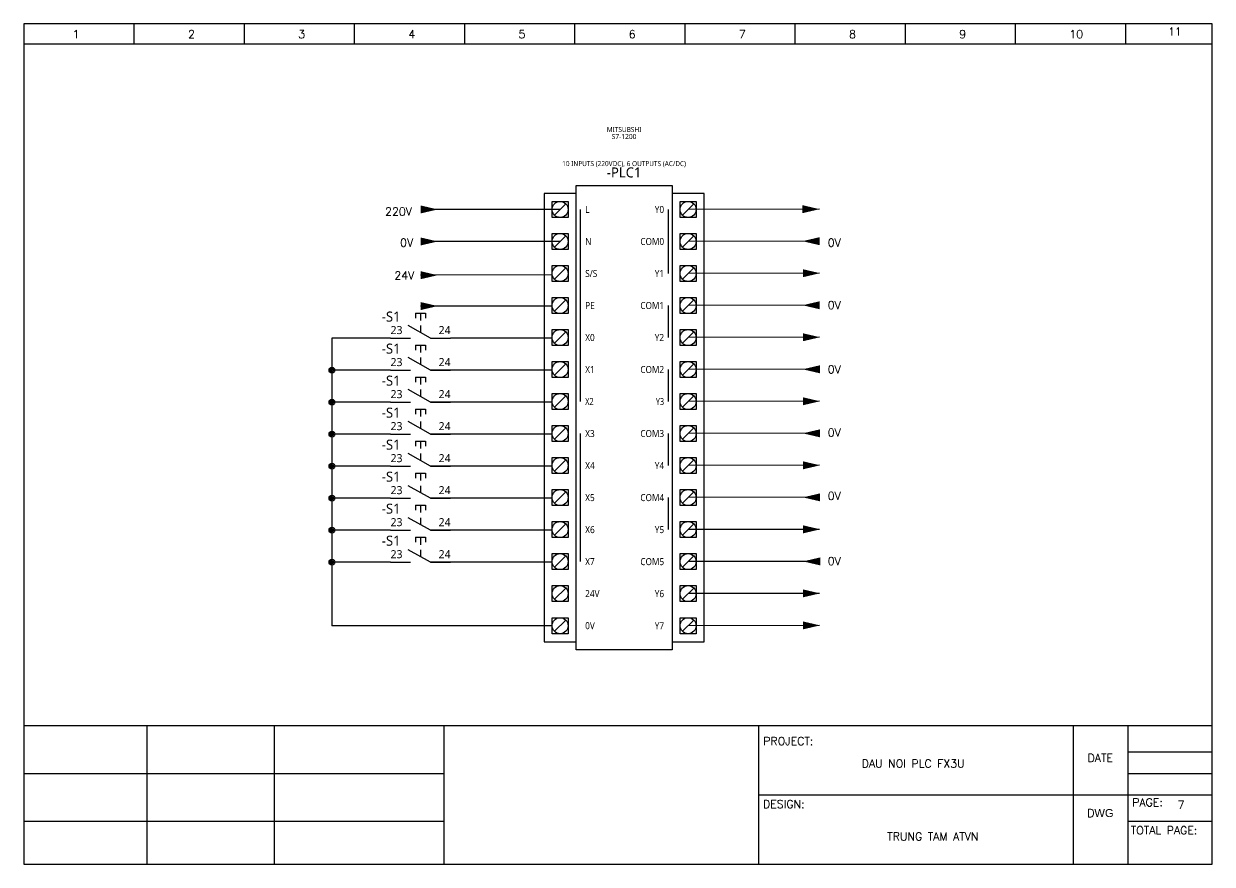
# Model space of a CAD drawing. Header units: millimetres. Extents: x -945625 to 316, y 6 to 533140.
# Drawn here: x -944582.7 to -944285.7, y 532657.9 to 532867.9 of the extents above; entities that cross this region are included whole.
import ezdxf
from ezdxf.enums import TextEntityAlignment as Align

# ---------------------------------------------------------------- set-up
doc = ezdxf.new("R2010")
doc.units = ezdxf.units.MM
doc.header["$LTSCALE"] = 4
doc.linetypes.add('DASHED', pattern=[0.75, 0.5, -0.25])
for name, color, linetype in [('DESC', 1, 'Continuous'), ('MISC', 2, 'Continuous'), ('RED_2.5mm^2', 1, 'Continuous'), ('SYMS', 7, 'Continuous'), ('TAGS', 51, 'Continuous'), ('TERMS', 4, 'Continuous')]:
    doc.layers.add(name, color=color, linetype=linetype)
doc.styles.get("Standard").update_dxf_attribs({"font": 'simplex.shx', "height": 2, "bigfont": '@extfont2.shx'})
doc.styles.add('WD_IEC', font='')
doc.styles.get('WD_IEC').set_extended_font_data('Meiryo UI')

# ---------------------------------------------------------------- blocks, each defined once
blk = doc.blocks.new('KHUNG')
for p, q in [((297, 0), (0, 0)), ((0, 0), (0, -210)), ((27.53, 0), (27.53, -5.12)), ((55.06, 0), (55.06, -5.12)), ((82.6, 0), (82.6, -5.12)), ((110.13, 0), (110.13, -5.12)), ((137.66, 0), (137.66, -5.12)), ((165.19, 0), (165.19, -5.12)), ((192.72, 0), (192.72, -5.12)), ((220.25, 0), (220.25, -5.12)), ((247.79, 0), (247.79, -5.12)), ((275.32, 0), (275.32, -5.12)), ((297, -210), (297, 0)), ((297, -5.12), (0, -5.12)), ((0, -175.34), (297, -175.34)), ((30.72, -175.34), (30.72, -210)), ((62.59, -175.34), (62.59, -210)), ((105.07, -210), (105.07, -175.34)), ((183.7, -210), (183.7, -175.34)), ((262.34, -210), (262.34, -175.34)), ((275.92, -175.34), (275.92, -210)), ((275.92, -181.92), (297, -181.92)), ((0, -187.29), (105.07, -187.29)), ((275.92, -187.29), (297, -187.29)), ((183.7, -192.67), (262.34, -192.67)), ((262.34, -192.67), (279.45, -192.67)), ((279.45, -192.67), (297, -192.67)), ((0, -199.25), (105.07, -199.25)), ((275.92, -199.25), (297, -199.25)), ((0, -210), (297, -210))]:
    blk.add_line(p, q)
at = {"char_height": 2, "attachment_point": 1}
for s, width, insert in [('1', 5.6768, (12.2, -1.59)), ('2', 5.6768, (41.04, -1.59)), ('3', 5.6768, (68.58, -1.59)), ('4', 5.6768, (96.11, -1.59)), ('5', 5.6768, (123.64, -1.59)), ('6', 5.6768, (151.17, -1.59)), ('7', 5.6768, (178.7, -1.59)), ('8', 5.6768, (206.23, -1.59)), ('9', 5.6768, (233.77, -1.59)), ('10', 5.6768, (261.3, -1.59)), ('11', 5.6768, (285.94, -0.94)), ('PROJECT:', 14.1535, (184.8, -178.22)), ('DATE', 11.252, (265.86, -182.45)), ('DESIGN:', 13.7325, (184.75, -193.97)), ('PAGE:', 4.3997, (277.01, -193.54)), ('D{\\fArial|b0|i0|c0|p34;WG}', 9.1082, (265.75, -196.21)), ('TOTAL PAGE:', 23.8477, (276.64, -200.52))]:
    blk.add_mtext_dynamic_manual_height_columns(s, width=width, gutter_width=10, heights=[0], dxfattribs=dict(at, insert=insert))
blk = doc.blocks.new('PLCIO80M1761-L16AWA')
for p, q in [((108, 20), (-4, 20)), ((-4, 20), (-4, 12)), ((-2, 18), (2, 18)), ((-2, 14), (-2, 18)), ((2, 18), (2, 14)), ((6, 18), (10, 18)), ((6, 14), (6, 18)), ((10, 18), (10, 14)), ((14, 18), (18, 18)), ((14, 14), (14, 18)), ((18, 18), (18, 14)), ((22, 18), (26, 18)), ((22, 14), (22, 18)), ((26, 18), (26, 14)), ((30, 18), (34, 18)), ((30, 18), (34, 18)), ((30, 14), (30, 18)), ((30, 14), (30, 18)), ((34, 18), (34, 14)), ((34, 18), (34, 14)), ((38, 18), (42, 18)), ((38, 14), (38, 18)), ((42, 18), (42, 14)), ((46, 18), (50, 18)), ((46, 14), (46, 18)), ((50, 18), (50, 14)), ((54, 18), (58, 18)), ((54, 14), (54, 18)), ((58, 18), (58, 14)), ((62, 18), (66, 18)), ((62, 14), (62, 18)), ((66, 18), (66, 14)), ((70, 18), (74, 18)), ((70, 14), (70, 18)), ((74, 18), (74, 14)), ((78, 18), (82, 18)), ((78, 14), (78, 18)), ((82, 18), (82, 14)), ((86, 18), (90, 18)), ((86, 14), (86, 18)), ((90, 18), (90, 14)), ((94, 18), (98, 18)), ((94, 14), (94, 18)), ((98, 18), (98, 14)), ((102, 18), (106, 18)), ((102, 18), (106, 18)), ((102, 14), (102, 18)), ((102, 14), (102, 18)), ((106, 18), (106, 14)), ((106, 18), (106, 14)), ((108, 12), (108, 20)), ((-1.41, 17.41), (1.41, 14.59)), ((6.59, 17.41), (9.41, 14.59)), ((14.59, 17.41), (17.41, 14.59)), ((22.59, 17.41), (25.41, 14.59)), ((30.59, 17.41), (33.41, 14.59)), ((38.59, 17.41), (41.41, 14.59)), ((46.59, 17.41), (49.41, 14.59)), ((54.59, 17.41), (57.41, 14.59)), ((62.59, 17.41), (65.41, 14.59)), ((70.59, 17.41), (73.41, 14.59)), ((78.59, 17.41), (81.41, 14.59)), ((86.59, 17.41), (89.41, 14.59)), ((94.59, 17.41), (97.41, 14.59)), ((102.59, 17.41), (105.41, 14.59)), ((-6, 12), (110, 12)), ((-6, -12), (-6, 12)), ((2, 14), (-2, 14)), ((10, 14), (6, 14)), ((18, 14), (14, 14)), ((26, 14), (22, 14)), ((34, 14), (30, 14)), ((34, 14), (30, 14)), ((42, 14), (38, 14)), ((50, 14), (46, 14)), ((58, 14), (54, 14)), ((66, 14), (62, 14)), ((74, 14), (70, 14)), ((82, 14), (78, 14)), ((90, 14), (86, 14)), ((98, 14), (94, 14)), ((106, 14), (102, 14)), ((106, 14), (102, 14)), ((110, 12), (110, -12)), ((0, 11), (16, 11)), ((24, 11), (32, 11)), ((40, 11), (48, 11)), ((56, 11), (64, 11)), ((72, 11), (80, 11)), ((0, -11), (48, -11)), ((56, -11), (88, -11)), ((-4, -12), (-6, -12)), ((108, -12), (-4, -12)), ((-4, -12), (-4, -20)), ((-2, -18), (-2, -14)), ((-2, -14), (2, -14)), ((-1.41, -14.59), (1.41, -17.41)), ((2, -14), (2, -18)), ((6, -18), (6, -14)), ((6, -18), (6, -14)), ((6, -14), (10, -14)), ((6, -14), (10, -14)), ((6.59, -14.59), (9.41, -17.41)), ((10, -14), (10, -18)), ((10, -14), (10, -18)), ((14, -18), (14, -14)), ((14, -18), (14, -14)), ((14, -14), (18, -14)), ((14, -14), (18, -14)), ((14.59, -14.59), (17.41, -17.41)), ((18, -14), (18, -18)), ((18, -14), (18, -18)), ((22, -18), (22, -14)), ((22, -18), (22, -14)), ((22, -14), (26, -14)), ((22, -14), (26, -14)), ((22.59, -14.59), (25.41, -17.41)), ((26, -14), (26, -18)), ((26, -14), (26, -18)), ((30, -18), (30, -14)), ((30, -18), (30, -14)), ((30, -14), (34, -14)), ((30, -14), (34, -14)), ((30.59, -14.59), (33.41, -17.41)), ((34, -14), (34, -18)), ((34, -14), (34, -18)), ((38, -18), (38, -14)), ((38, -18), (38, -14)), ((38, -14), (42, -14)), ((38, -14), (42, -14)), ((38.59, -14.59), (41.41, -17.41)), ((42, -14), (42, -18)), ((42, -14), (42, -18)), ((46, -18), (46, -14)), ((46, -18), (46, -14)), ((46, -14), (50, -14)), ((46, -14), (50, -14)), ((46.59, -14.59), (49.41, -17.41)), ((50, -14), (50, -18)), ((50, -14), (50, -18)), ((54, -18), (54, -14)), ((54, -18), (54, -14)), ((54, -14), (58, -14)), ((54, -14), (58, -14)), ((54.59, -14.59), (57.41, -17.41)), ((58, -14), (58, -18)), ((58, -14), (58, -18)), ((62, -18), (62, -14)), ((62, -18), (62, -14)), ((62, -14), (66, -14)), ((62, -14), (66, -14)), ((62.59, -14.59), (65.41, -17.41)), ((66, -14), (66, -18)), ((66, -14), (66, -18)), ((70, -18), (70, -14)), ((70, -18), (70, -14)), ((70, -14), (74, -14)), ((70, -14), (74, -14)), ((70.59, -14.59), (73.41, -17.41)), ((74, -14), (74, -18)), ((74, -14), (74, -18)), ((78, -18), (78, -14)), ((78, -18), (78, -14)), ((78, -14), (82, -14)), ((78, -14), (82, -14)), ((78.59, -14.59), (81.41, -17.41)), ((82, -14), (82, -18)), ((82, -14), (82, -18)), ((86, -18), (86, -14)), ((86, -18), (86, -14)), ((86, -14), (90, -14)), ((86, -14), (90, -14)), ((86.59, -14.59), (89.41, -17.41)), ((90, -14), (90, -18)), ((90, -14), (90, -18)), ((94, -18), (94, -14)), ((94, -18), (94, -14)), ((94, -14), (98, -14)), ((94, -14), (98, -14)), ((94.59, -14.59), (97.41, -17.41)), ((98, -14), (98, -18)), ((98, -14), (98, -18)), ((102, -18), (102, -14)), ((102, -18), (102, -14)), ((102, -14), (106, -14)), ((102, -14), (106, -14)), ((102.59, -14.59), (105.41, -17.41)), ((106, -14), (106, -18)), ((106, -14), (106, -18)), ((108, -20), (108, -12)), ((110, -12), (108, -12)), ((-4, -20), (108, -20)), ((2, -18), (-2, -18)), ((10, -18), (6, -18)), ((10, -18), (6, -18)), ((18, -18), (14, -18)), ((18, -18), (14, -18)), ((26, -18), (22, -18)), ((26, -18), (22, -18)), ((34, -18), (30, -18)), ((34, -18), (30, -18)), ((42, -18), (38, -18)), ((42, -18), (38, -18)), ((50, -18), (46, -18)), ((50, -18), (46, -18)), ((58, -18), (54, -18)), ((58, -18), (54, -18)), ((66, -18), (62, -18)), ((66, -18), (62, -18)), ((74, -18), (70, -18)), ((74, -18), (70, -18)), ((82, -18), (78, -18)), ((82, -18), (78, -18)), ((90, -18), (86, -18)), ((90, -18), (86, -18)), ((98, -18), (94, -18)), ((98, -18), (94, -18)), ((106, -18), (102, -18)), ((106, -18), (102, -18))]:
    blk.add_line(p, q)
for centre in [(0, 16), (8, 16), (16, 16), (24, 16), (32, 16), (40, 16), (48, 16), (56, 16), (64, 16), (72, 16), (80, 16), (88, 16), (96, 16), (104, 16), (0, -16), (8, -16), (16, -16), (24, -16), (32, -16), (40, -16), (48, -16), (56, -16), (64, -16), (72, -16), (80, -16), (88, -16), (96, -16), (104, -16)]:
    blk.add_circle(centre, 2)
at = {"style": 'WD_IEC'}
for tag, p, height, width in [('DESCA15', (-0.75, 31.96), 2, 0.9), ('DESCB15', (2.75, 31.96), 2, 0.9), ('DESCA16', (7.25, 31.96), 2, 0.9), ('DESCB16', (10.75, 31.96), 2, 0.9), ('DESCA18', (23.25, 31.96), 2, 0.9), ('DESCB18', (26.75, 31.96), 2, 0.9), ('DESCA20', (39.25, 31.96), 2, 0.9), ('DESCB20', (42.75, 31.96), 2, 0.9), ('DESCA22', (55.25, 31.96), 2, 0.9), ('DESCB22', (58.75, 31.96), 2, 0.9), ('DESCA24', (71.25, 31.96), 2, 0.9), ('DESCB24', (74.75, 31.96), 2, 0.9), ('WDTAGALT', (-25, -6), 2.5, 0.8)]:
    blk.add_attdef(tag, p, '', height=height, rotation=90, dxfattribs=dict(at, width=width))
at = {"style": 'WD_IEC', "width": 0.9}
for tag, p in [('TERM15', (1, 18.62)), ('TERM16', (9, 18.62)), ('TERM17', (17, 18.62)), ('TERM18', (25, 18.62)), ('TERM19', (33, 18.62)), ('TERM20', (41, 18.62)), ('TERM21', (49, 18.62)), ('TERM22', (57, 18.62)), ('TERM23', (65, 18.62)), ('TERM24', (73, 18.62)), ('TERM25', (81, 18.62)), ('TERM26', (89, 18.62)), ('TERM27', (97, 18.62)), ('TERM28', (105, 18.62))]:
    blk.add_attdef(tag, text='', height=2, rotation=90, dxfattribs=at).set_placement(p, align=Align.TOP_LEFT)
at = {"style": 'WD_IEC', "flags": 1}
for tag, p in [('X2TERM15', (0, 18)), ('X2TERM16', (8, 18)), ('X2TERM17', (16, 18)), ('X2TERM18', (24, 18)), ('X2TERM19', (32, 18)), ('X2TERM20', (40, 18)), ('X2TERM21', (48, 18)), ('X2TERM22', (56, 18)), ('X2TERM23', (64, 18)), ('X2TERM24', (72, 18)), ('X2TERM25', (80, 18)), ('X2TERM26', (88, 18)), ('X2TERM27', (96, 18)), ('X2TERM28', (104, 18)), ('X8TERM01', (0, -18)), ('X8TERM02', (8, -18)), ('X8TERM03', (16, -18)), ('X8TERM04', (24, -18)), ('X8TERM05', (32, -18)), ('X8TERM06', (40, -18)), ('X8TERM07', (48, -18)), ('X8TERM08', (56, -18)), ('X8TERM09', (64, -18)), ('X8TERM10', (72, -18)), ('X8TERM11', (80, -18)), ('X8TERM12', (88, -18)), ('X8TERM13', (96, -18)), ('X8TERM14', (104, -18))]:
    blk.add_attdef(tag, p, '', height=0.25, rotation=90, dxfattribs=at)
at = {"style": 'WD_IEC'}
for tag, width, p in [('TAGA15', 0.9, (0, 10)), ('TAGA16', 0.9, (8, 10)), ('TERMDESC17', 0.9, (16, 10)), ('TAGA18', 0.9, (24, 10)), ('TERMDESC19', 0.9, (32, 10)), ('TAGA20', 0.9, (40, 10)), ('TERMDESC21', 0.8, (48, 10)), ('TAGA22', 0.9, (56, 10)), ('TERMDESC23', 0.9, (64, 10)), ('TAGA24', 0.9, (72, 10)), ('TERMDESC25', 0.9, (80, 10)), ('TERMDESC26', 0.9, (88, 10)), ('TERMDESC27', 0.9, (96, 10)), ('TERMDESC28', 0.9, (104, 10))]:
    blk.add_attdef(tag, text='', height=1.75, rotation=90, dxfattribs=dict(at, width=width)).set_placement(p, align=Align.MIDDLE_RIGHT)
at = {"linetype": 'Continuous', "style": 'WD_IEC', "flags": 9}
for tag, p in [('ASSYCODE', (-19.5, 3.68)), ('FAMILY', (-19.11, 3.69))]:
    blk.add_attdef(tag, text='', height=0.16, rotation=90, dxfattribs=at).set_placement(p, align=Align.CENTER)
at = {"style": 'WD_IEC'}
for tag, height, p in [('LINE2', 1.75, (-12.86, 0)), ('TAG1', 2.5, (-8, 0)), ('LINE1', 1.75, (-15.36, 0))]:
    blk.add_attdef(tag, text='', height=height, rotation=90, dxfattribs=at).set_placement(p, align=Align.CENTER)
for tag, width, p in [('TERMDESC12', 0.9, (88, -9.72)), ('TERMDESC13', 0.9, (96, -9.72)), ('TERMDESC14', 0.9, (104, -9.72)), ('TERMDESC07', 0.8, (48, -9.72)), ('TAGA01', 0.9, (0, -9.72)), ('TAGA02', 0.9, (8, -9.72)), ('TAGA03', 0.9, (16, -9.72)), ('TAGA04', 0.9, (24, -9.72)), ('TAGA05', 0.9, (32, -9.72)), ('TAGA06', 0.9, (40, -9.72)), ('TAGA08', 0.9, (56, -9.72)), ('TAGA09', 0.9, (64, -9.72)), ('TAGA10', 0.9, (72, -9.72)), ('TAGA11', 0.9, (80, -9.72))]:
    blk.add_attdef(tag, text='', height=1.75, rotation=90, dxfattribs=dict(at, width=width)).set_placement(p, align=Align.MIDDLE_LEFT)
for tag, height, width, p in [('INST', 2.5, 0.8, (-28.08, 0)), ('LOC', 2.5, 0.8, (-21.36, 0)), ('MFG', 1.25, 0.8, (-19.36, 0)), ('CAT', 1.25, 0.9, (-17.61, 0)), ('DESC', 1.25, 0.8, (-10.83, 0))]:
    blk.add_attdef(tag, text='', height=height, rotation=90, dxfattribs=dict(at, width=width)).set_placement(p, align=Align.CENTER)
at = {"style": 'WD_IEC', "width": 0.9}
for tag, p in [('TERM01', (1, -18.46)), ('TERM02', (9, -18.52)), ('TERM03', (17, -18.52)), ('TERM04', (25, -18.52)), ('TERM05', (33, -18.52)), ('TERM06', (41, -18.52)), ('TERM07', (49, -18.52)), ('TERM08', (57, -18.52)), ('TERM09', (65, -18.52)), ('TERM10', (73, -18.52)), ('TERM11', (81, -18.52)), ('TERM12', (89, -18.52)), ('TERM13', (97, -18.52)), ('TERM14', (105, -18.52))]:
    blk.add_attdef(tag, text='', height=2, rotation=90, dxfattribs=at).set_placement(p, align=Align.TOP_RIGHT)
for tag, p in [('DESCA01', (-0.75, -32.04)), ('DESCB01', (2.75, -32.04)), ('DESCA02', (7.25, -32.04)), ('DESCB02', (10.75, -32.04)), ('DESCA03', (15.25, -32.04)), ('DESCB03', (18.75, -32.04)), ('DESCA04', (23.25, -32.04)), ('DESCB04', (26.75, -32.04)), ('DESCA05', (31.25, -32.04)), ('DESCB05', (34.75, -32.04)), ('DESCA06', (39.25, -32.04)), ('DESCB06', (42.75, -32.04)), ('DESCA08', (55.25, -32.04)), ('DESCB08', (58.75, -32.04)), ('DESCA09', (63.25, -32.04)), ('DESCB09', (66.75, -32.04)), ('DESCA10', (71.25, -32.04)), ('DESCB10', (74.75, -32.04)), ('DESCA11', (79.25, -32.04)), ('DESCB11', (82.75, -32.04))]:
    blk.add_attdef(tag, text='', height=2, rotation=90, dxfattribs=at).set_placement(p, align=Align.RIGHT)
blk = doc.blocks.new('HPB11')
for p, q in [((-1.25, 6.25), (1.25, 6.25)), ((-1.25, 6.25), (-1.25, 5)), ((0, 6.25), (0, 4.38)), ((1.25, 6.25), (1.25, 5)), ((2.5, 0), (-3.12, 3.12)), ((0, 3.12), (0, 1.39)), ((-7.5, 0), (-2.5, 0)), ((2.5, 0), (7.5, 0))]:
    blk.add_line(p, q)
at = {"style": 'WD_IEC'}
for tag, p in [('INST', (-5, 10.12)), ('LOC', (-5, 7.12)), ('TAG1', (-5, 4.12)), ('DESC1', (-5, -10.5)), ('DESC2', (-5, -13.5)), ('DESC3', (-5, -16.5))]:
    blk.add_attdef(tag, text='', height=2.5, dxfattribs=at).set_placement(p, align=Align.RIGHT)
for tag, p, height, flags in [('MFG', (4.92, 12.12), 1.5, 9), ('CAT', (4.92, 9.62), 1.5, 9), ('TERM01', (-7.5, 1), 2, 8), ('X4TERM01', (-7.5, 0), 0.32, 1), ('X8LINK', (0, 0), 0.32, 1), ('X1TERM02', (7.5, 0), 0.32, 1), ('ASSYCODE', (3.5, -2.75), 1, 1), ('CATDESC', (3.5, -5.75), 1, 1), ('FAMILY', (3.5, -4.25), 1, 1), ('CONTACT', (3.5, -7.5), 1, 1), ('COMMON', (4.75, -8.75), 1, 1)]:
    blk.add_attdef(tag, p, '', height=height, dxfattribs=dict(at, flags=flags))
at = {"style": 'WD_IEC', "flags": 8}
blk.add_attdef('TERM02', text='', height=2, dxfattribs=at).set_placement((7.5, 1), align=Align.RIGHT)
at = {"lineweight": 15, "style": 'WD_IEC'}
blk.add_attdef('XREF', text='', height=2.5, dxfattribs=at).set_placement((-5, -7.5), align=Align.RIGHT)
blk = doc.blocks.new('WDDOT')
for radius in [0.72, 0.449, 0.223]:
    blk.add_circle((0, 0), radius)

msp = doc.modelspace()

# ---------------------------------------------------------------- linework, layer by layer
for points in [[(-944483.49, 532821.5, 2, 0, 0), (-944479.21, 532821.5, 0, 0, 0)], [(-944388.06, 532821.57, 2, 0, 0), (-944383.79, 532821.57, 0, 0, 0)], [(-944483.49, 532813.5, 2, 0, 0), (-944479.21, 532813.5, 0, 0, 0)], [(-944383.77, 532813.57, 2, 0, 0), (-944388.05, 532813.57, 0, 0, 0)], [(-944387.96, 532805.57, 2, 0, 0), (-944383.69, 532805.57, 0, 0, 0)], [(-944483.49, 532805.07, 2, 0, 0), (-944479.21, 532805.07, 0, 0, 0)], [(-944483.49, 532797.36, 2, 0, 0), (-944479.21, 532797.36, 0, 0, 0)], [(-944383.74, 532797.56, 2, 0, 0), (-944388.01, 532797.56, 0, 0, 0)], [(-944387.96, 532789.57, 2, 0, 0), (-944383.69, 532789.57, 0, 0, 0)], [(-944383.71, 532781.56, 2, 0, 0), (-944387.98, 532781.56, 0, 0, 0)], [(-944387.96, 532773.57, 2, 0, 0), (-944383.69, 532773.57, 0, 0, 0)], [(-944383.67, 532765.56, 2, 0, 0), (-944387.94, 532765.56, 0, 0, 0)], [(-944387.93, 532757.57, 2, 0, 0), (-944383.66, 532757.57, 0, 0, 0)], [(-944383.64, 532749.56, 2, 0, 0), (-944387.91, 532749.56, 0, 0, 0)], [(-944387.89, 532741.57, 2, 0, 0), (-944383.62, 532741.57, 0, 0, 0)], [(-944383.6, 532733.56, 2, 0, 0), (-944387.88, 532733.56, 0, 0, 0)], [(-944387.96, 532725.57, 2, 0, 0), (-944383.69, 532725.57, 0, 0, 0)], [(-944387.96, 532717.57, 2, 0, 0), (-944383.69, 532717.57, 0, 0, 0)]]:
    msp.add_lwpolyline(points, format="xyseb")
at = {"layer": 'RED_2.5mm^2'}
for p, q in [((-944448.63, 532821.5), (-944482.98, 532821.5)), ((-944383.77, 532821.57), (-944416.63, 532821.5)), ((-944448.63, 532813.5), (-944482.34, 532813.5)), ((-944383.77, 532813.57), (-944416.63, 532813.5)), ((-944450.63, 532805.14), (-944483.49, 532805.07)), ((-944383.77, 532805.57), (-944416.63, 532805.5)), ((-944450.63, 532797.36), (-944483.49, 532797.36)), ((-944383.77, 532797.57), (-944416.63, 532797.5)), ((-944490.99, 532789.36), (-944505.65, 532789.36)), ((-944505.65, 532789.36), (-944505.65, 532717.5)), ((-944450.63, 532789.36), (-944475.99, 532789.36)), ((-944383.77, 532789.57), (-944416.63, 532789.5)), ((-944490.99, 532781.36), (-944505.65, 532781.36)), ((-944450.63, 532781.36), (-944480.99, 532781.36)), ((-944383.77, 532781.57), (-944416.63, 532781.5)), ((-944383.77, 532773.57), (-944416.63, 532773.5)), ((-944490.99, 532773.36), (-944505.65, 532773.36)), ((-944450.63, 532773.36), (-944480.99, 532773.36)), ((-944490.99, 532765.36), (-944505.65, 532765.36)), ((-944450.63, 532765.36), (-944480.99, 532765.36)), ((-944383.77, 532765.57), (-944416.63, 532765.5)), ((-944490.99, 532757.36), (-944505.65, 532757.36)), ((-944450.63, 532757.36), (-944480.99, 532757.36)), ((-944383.77, 532757.57), (-944416.63, 532757.5)), ((-944490.99, 532749.36), (-944505.65, 532749.36)), ((-944450.63, 532749.36), (-944480.99, 532749.36)), ((-944383.77, 532749.57), (-944416.63, 532749.5)), ((-944490.99, 532741.36), (-944505.65, 532741.36)), ((-944450.63, 532741.36), (-944480.99, 532741.36)), ((-944383.77, 532741.57), (-944416.63, 532741.5)), ((-944490.99, 532733.36), (-944505.65, 532733.36)), ((-944450.63, 532733.36), (-944480.99, 532733.36)), ((-944383.77, 532733.57), (-944416.63, 532733.5)), ((-944383.77, 532725.57), (-944416.63, 532725.5)), ((-944450.63, 532717.5), (-944505.65, 532717.5)), ((-944383.77, 532717.57), (-944416.63, 532717.5))]:
    msp.add_line(p, q, dxfattribs=at)

# ---------------------------------------------------------------- block references
at = {"linetype": 'DASHED', "ltscale": 0.5}
msp.add_blockref('KHUNG', (-944582.65, 532867.89), dxfattribs=at)
at = {"layer": 'RED_2.5mm^2'}
for p in [(-944505.65, 532781.36), (-944505.65, 532773.36), (-944505.65, 532765.36), (-944505.65, 532757.36), (-944505.65, 532749.36), (-944505.65, 532741.36), (-944505.65, 532733.36)]:
    msp.add_blockref('WDDOT', p, dxfattribs=at)
at = {"layer": 'SYMS'}
ref = msp.add_blockref('PLCIO80M1761-L16AWA', (-944432.63, 532821.5), dxfattribs=dict(at, rotation=270))
ref.add_attrib('MFG', 'MITSUBSHI', dxfattribs={"layer": 'MISC', "height": 1.25, "style": 'WD_IEC', "width": 0.8}).set_placement((-944432.63, 532840.85), align=Align.CENTER)
ref.add_attrib('CAT', 'S7-1200', dxfattribs={"layer": 'MISC', "height": 1.25, "style": 'WD_IEC', "width": 0.9}).set_placement((-944432.63, 532839.1), align=Align.CENTER)
ref.add_attrib('DESC', '10 INPUTS (220VDC), 6 OUTPUTS (AC/DC)', dxfattribs={"layer": 'DESC', "height": 1.25, "style": 'WD_IEC', "width": 0.8}).set_placement((-944432.63, 532832.33), align=Align.CENTER)
ref.add_attrib('TAG1', '-PLC1', dxfattribs={"layer": 'TAGS', "height": 2.5, "style": 'WD_IEC'}).set_placement((-944432.63, 532829.5), align=Align.CENTER)
ref.add_attrib('TAGA15', 'Y0', dxfattribs={"layer": 'TERMS', "height": 1.75, "style": 'WD_IEC', "width": 0.9}).set_placement((-944422.63, 532821.5), align=Align.MIDDLE_RIGHT)
ref.add_attrib('TAGA16', 'COM0', dxfattribs={"layer": 'TAGS', "height": 1.75, "style": 'WD_IEC', "width": 0.9}).set_placement((-944422.63, 532813.5), align=Align.MIDDLE_RIGHT)
ref.add_attrib('TAGA01', 'L', dxfattribs={"layer": 'TAGS', "height": 1.75, "style": 'WD_IEC', "width": 0.9}).set_placement((-944442.35, 532821.5), align=Align.MIDDLE_LEFT)
ref.add_attrib('TAGA02', 'N', dxfattribs={"layer": 'TAGS', "height": 1.75, "style": 'WD_IEC', "width": 0.9}).set_placement((-944442.35, 532813.5), align=Align.MIDDLE_LEFT)
ref.add_attrib('TERMDESC17', 'Y1', dxfattribs={"layer": 'TERMS', "height": 1.75, "style": 'WD_IEC', "width": 0.9}).set_placement((-944422.63, 532805.5), align=Align.MIDDLE_RIGHT)
ref.add_attrib('TAGA18', 'COM1', dxfattribs={"layer": 'TAGS', "height": 1.75, "style": 'WD_IEC', "width": 0.9}).set_placement((-944422.63, 532797.5), align=Align.MIDDLE_RIGHT)
ref.add_attrib('TAGA03', 'S/S', dxfattribs={"layer": 'TAGS', "height": 1.75, "style": 'WD_IEC', "width": 0.9}).set_placement((-944442.35, 532805.5), align=Align.MIDDLE_LEFT)
ref.add_attrib('TAGA04', 'PE', dxfattribs={"layer": 'TAGS', "height": 1.75, "style": 'WD_IEC', "width": 0.9}).set_placement((-944442.35, 532797.5), align=Align.MIDDLE_LEFT)
ref.add_attrib('TERMDESC19', 'Y2', dxfattribs={"layer": 'TERMS', "height": 1.75, "style": 'WD_IEC', "width": 0.9}).set_placement((-944422.63, 532789.5), align=Align.MIDDLE_RIGHT)
ref.add_attrib('TAGA20', 'COM2', dxfattribs={"layer": 'TAGS', "height": 1.75, "style": 'WD_IEC', "width": 0.9}).set_placement((-944422.63, 532781.5), align=Align.MIDDLE_RIGHT)
ref.add_attrib('TAGA05', 'X0', dxfattribs={"layer": 'TAGS', "height": 1.75, "style": 'WD_IEC', "width": 0.9}).set_placement((-944442.35, 532789.5), align=Align.MIDDLE_LEFT)
ref.add_attrib('TAGA06', 'X1', dxfattribs={"layer": 'TAGS', "height": 1.75, "style": 'WD_IEC', "width": 0.9}).set_placement((-944442.35, 532781.5), align=Align.MIDDLE_LEFT)
ref.add_attrib('TERMDESC21', 'Y3', dxfattribs={"layer": 'TERMS', "height": 1.75, "style": 'WD_IEC', "width": 0.8}).set_placement((-944422.63, 532773.5), align=Align.MIDDLE_RIGHT)
ref.add_attrib('TAGA22', 'COM3', dxfattribs={"layer": 'TAGS', "height": 1.75, "style": 'WD_IEC', "width": 0.9}).set_placement((-944422.63, 532765.5), align=Align.MIDDLE_RIGHT)
ref.add_attrib('TERMDESC07', 'X2', dxfattribs={"layer": 'TAGS', "height": 1.75, "style": 'WD_IEC', "width": 0.8}).set_placement((-944442.35, 532773.5), align=Align.MIDDLE_LEFT)
ref.add_attrib('TAGA08', 'X3', dxfattribs={"layer": 'TAGS', "height": 1.75, "style": 'WD_IEC', "width": 0.9}).set_placement((-944442.35, 532765.5), align=Align.MIDDLE_LEFT)
ref.add_attrib('TERMDESC23', 'Y4', dxfattribs={"layer": 'TERMS', "height": 1.75, "style": 'WD_IEC', "width": 0.9}).set_placement((-944422.63, 532757.5), align=Align.MIDDLE_RIGHT)
ref.add_attrib('TAGA24', 'COM4', dxfattribs={"layer": 'TAGS', "height": 1.75, "style": 'WD_IEC', "width": 0.9}).set_placement((-944422.63, 532749.5), align=Align.MIDDLE_RIGHT)
ref.add_attrib('TAGA09', 'X4', dxfattribs={"layer": 'TAGS', "height": 1.75, "style": 'WD_IEC', "width": 0.9}).set_placement((-944442.35, 532757.5), align=Align.MIDDLE_LEFT)
ref.add_attrib('TAGA10', 'X5', dxfattribs={"layer": 'TAGS', "height": 1.75, "style": 'WD_IEC', "width": 0.9}).set_placement((-944442.35, 532749.5), align=Align.MIDDLE_LEFT)
ref.add_attrib('TERMDESC25', 'Y5', dxfattribs={"layer": 'TERMS', "height": 1.75, "style": 'WD_IEC', "width": 0.9}).set_placement((-944422.63, 532741.5), align=Align.MIDDLE_RIGHT)
ref.add_attrib('TERMDESC26', 'COM5', dxfattribs={"layer": 'TAGS', "height": 1.75, "style": 'WD_IEC', "width": 0.9}).set_placement((-944422.63, 532733.5), align=Align.MIDDLE_RIGHT)
ref.add_attrib('TAGA11', 'X6', dxfattribs={"layer": 'TAGS', "height": 1.75, "style": 'WD_IEC', "width": 0.9}).set_placement((-944442.35, 532741.5), align=Align.MIDDLE_LEFT)
ref.add_attrib('TERMDESC12', 'X7', dxfattribs={"layer": 'TAGS', "height": 1.75, "style": 'WD_IEC', "width": 0.9}).set_placement((-944442.35, 532733.5), align=Align.MIDDLE_LEFT)
ref.add_attrib('TERMDESC27', 'Y6', dxfattribs={"layer": 'TERMS', "height": 1.75, "style": 'WD_IEC', "width": 0.9}).set_placement((-944422.63, 532725.5), align=Align.MIDDLE_RIGHT)
ref.add_attrib('TERMDESC28', 'Y7', dxfattribs={"layer": 'TERMS', "height": 1.75, "style": 'WD_IEC', "width": 0.9}).set_placement((-944422.63, 532717.5), align=Align.MIDDLE_RIGHT)
ref.add_attrib('TERMDESC13', '24V', dxfattribs={"layer": 'TERMS', "height": 1.75, "style": 'WD_IEC', "width": 0.9}).set_placement((-944442.35, 532725.5), align=Align.MIDDLE_LEFT)
ref.add_attrib('TERMDESC14', '0V', dxfattribs={"layer": 'TERMS', "height": 1.75, "style": 'WD_IEC', "width": 0.9}).set_placement((-944442.35, 532717.5), align=Align.MIDDLE_LEFT)
at = {"layer": 'SYMS', "ltscale": 0.5}
ref = msp.add_blockref('HPB11', (-944483.49, 532789.36), dxfattribs=at)
ref.add_attrib('TERM02', '24', dxfattribs={"layer": 'TERMS', "height": 2, "style": 'WD_IEC', "flags": 8}).set_placement((-944475.99, 532790.36), align=Align.RIGHT)
ref.add_attrib('TERM01', '23', (-944490.99, 532790.36), dxfattribs={"layer": 'TERMS', "height": 2, "style": 'WD_IEC', "flags": 8})
ref.add_attrib('TAG1', '-S1', dxfattribs={"layer": 'TAGS', "height": 2.5, "style": 'WD_IEC'}).set_placement((-944488.49, 532793.48), align=Align.RIGHT)
ref = msp.add_blockref('HPB11', (-944483.49, 532781.36), dxfattribs=at)
ref.add_attrib('TERM02', '24', dxfattribs={"layer": 'TERMS', "height": 2, "style": 'WD_IEC', "flags": 8}).set_placement((-944475.99, 532782.36), align=Align.RIGHT)
ref.add_attrib('TERM01', '23', (-944490.99, 532782.36), dxfattribs={"layer": 'TERMS', "height": 2, "style": 'WD_IEC', "flags": 8})
ref.add_attrib('TAG1', '-S1', dxfattribs={"layer": 'TAGS', "height": 2.5, "style": 'WD_IEC'}).set_placement((-944488.49, 532785.48), align=Align.RIGHT)
ref = msp.add_blockref('HPB11', (-944483.49, 532773.36), dxfattribs=at)
ref.add_attrib('TERM02', '24', dxfattribs={"layer": 'TERMS', "height": 2, "style": 'WD_IEC', "flags": 8}).set_placement((-944475.99, 532774.36), align=Align.RIGHT)
ref.add_attrib('TERM01', '23', (-944490.99, 532774.36), dxfattribs={"layer": 'TERMS', "height": 2, "style": 'WD_IEC', "flags": 8})
ref.add_attrib('TAG1', '-S1', dxfattribs={"layer": 'TAGS', "height": 2.5, "style": 'WD_IEC'}).set_placement((-944488.49, 532777.48), align=Align.RIGHT)
ref = msp.add_blockref('HPB11', (-944483.49, 532765.36), dxfattribs=at)
ref.add_attrib('TERM02', '24', dxfattribs={"layer": 'TERMS', "height": 2, "style": 'WD_IEC', "flags": 8}).set_placement((-944475.99, 532766.36), align=Align.RIGHT)
ref.add_attrib('TERM01', '23', (-944490.99, 532766.36), dxfattribs={"layer": 'TERMS', "height": 2, "style": 'WD_IEC', "flags": 8})
ref.add_attrib('TAG1', '-S1', dxfattribs={"layer": 'TAGS', "height": 2.5, "style": 'WD_IEC'}).set_placement((-944488.49, 532769.48), align=Align.RIGHT)
ref = msp.add_blockref('HPB11', (-944483.49, 532757.36), dxfattribs=at)
ref.add_attrib('TERM02', '24', dxfattribs={"layer": 'TERMS', "height": 2, "style": 'WD_IEC', "flags": 8}).set_placement((-944475.99, 532758.36), align=Align.RIGHT)
ref.add_attrib('TERM01', '23', (-944490.99, 532758.36), dxfattribs={"layer": 'TERMS', "height": 2, "style": 'WD_IEC', "flags": 8})
ref.add_attrib('TAG1', '-S1', dxfattribs={"layer": 'TAGS', "height": 2.5, "style": 'WD_IEC'}).set_placement((-944488.49, 532761.48), align=Align.RIGHT)
ref = msp.add_blockref('HPB11', (-944483.49, 532749.36), dxfattribs=at)
ref.add_attrib('TERM02', '24', dxfattribs={"layer": 'TERMS', "height": 2, "style": 'WD_IEC', "flags": 8}).set_placement((-944475.99, 532750.36), align=Align.RIGHT)
ref.add_attrib('TERM01', '23', (-944490.99, 532750.36), dxfattribs={"layer": 'TERMS', "height": 2, "style": 'WD_IEC', "flags": 8})
ref.add_attrib('TAG1', '-S1', dxfattribs={"layer": 'TAGS', "height": 2.5, "style": 'WD_IEC'}).set_placement((-944488.49, 532753.48), align=Align.RIGHT)
ref = msp.add_blockref('HPB11', (-944483.49, 532741.36), dxfattribs=at)
ref.add_attrib('TERM02', '24', dxfattribs={"layer": 'TERMS', "height": 2, "style": 'WD_IEC', "flags": 8}).set_placement((-944475.99, 532742.36), align=Align.RIGHT)
ref.add_attrib('TERM01', '23', (-944490.99, 532742.36), dxfattribs={"layer": 'TERMS', "height": 2, "style": 'WD_IEC', "flags": 8})
ref.add_attrib('TAG1', '-S1', dxfattribs={"layer": 'TAGS', "height": 2.5, "style": 'WD_IEC'}).set_placement((-944488.49, 532745.48), align=Align.RIGHT)
ref = msp.add_blockref('HPB11', (-944483.49, 532733.36), dxfattribs=at)
ref.add_attrib('TERM02', '24', dxfattribs={"layer": 'TERMS', "height": 2, "style": 'WD_IEC', "flags": 8}).set_placement((-944475.99, 532734.36), align=Align.RIGHT)
ref.add_attrib('TERM01', '23', (-944490.99, 532734.36), dxfattribs={"layer": 'TERMS', "height": 2, "style": 'WD_IEC', "flags": 8})
ref.add_attrib('TAG1', '-S1', dxfattribs={"layer": 'TAGS', "height": 2.5, "style": 'WD_IEC'}).set_placement((-944488.49, 532737.48), align=Align.RIGHT)

# ---------------------------------------------------------------- texts
at = {"char_height": 2, "attachment_point": 1}
for s, width, insert in [('220V', 5.3962, (-944492.34, 532821.98)), ('0V', 5.3962, (-944488.59, 532814.2)), ('0V', 5.3962, (-944381.73, 532814.2)), ('24V', 4.9293, (-944490.04, 532806.01)), ('0V', 5.3962, (-944381.73, 532798.59)), ('0V', 5.3962, (-944381.73, 532782.54)), ('0V', 5.3962, (-944381.73, 532766.75)), ('0V', 5.3962, (-944381.73, 532750.93)), ('0V', 5.3962, (-944381.73, 532734.63)), ('DAU NOI PLC FX3U', 55.3936, (-944373.24, 532684.04)), ('TRUNG TAM ATVN', 55.3936, (-944366.87, 532665.83))]:
    msp.add_mtext_dynamic_manual_height_columns(s, width=width, gutter_width=10, heights=[0], dxfattribs=dict(at, insert=insert))
at = {"ltscale": 0.5, "insert": (-944294.3, 532673.77), "char_height": 2, "attachment_point": 1}
msp.add_mtext_dynamic_manual_height_columns('7', width=5.6438, gutter_width=10, heights=[0], dxfattribs=at)

doc.saveas('drawing.dxf')
